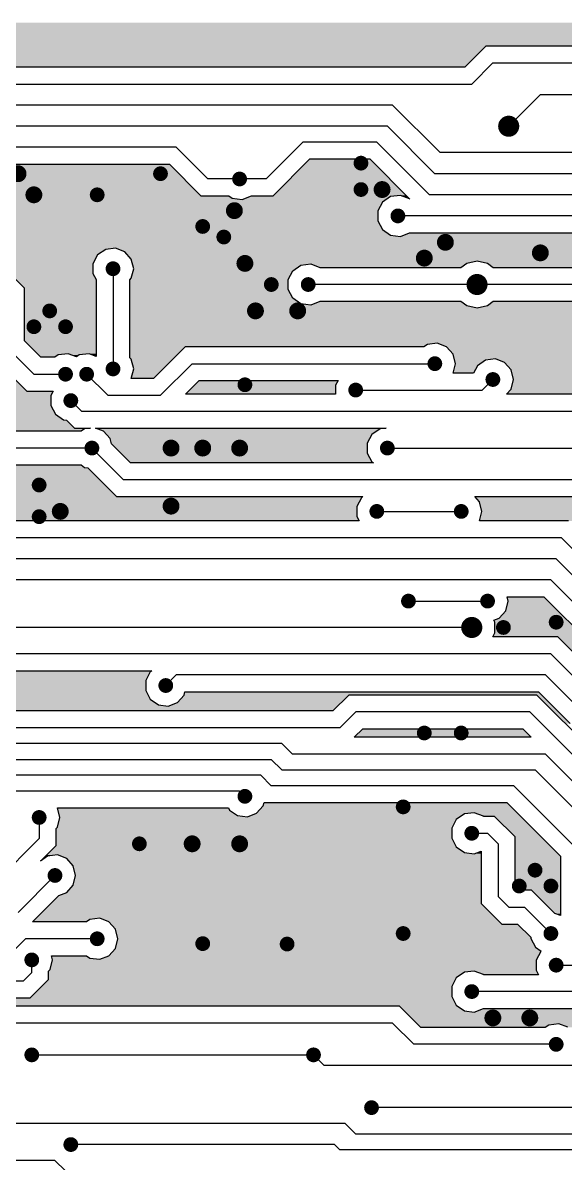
# Model space of a CAD drawing. Extents: x 295 to 953, y 10 to 290.
# Drawn here: x 683.6 to 726, y 154.1 to 243.2 of the extents above; entities that cross this region are included whole.
import ezdxf

# ---------------------------------------------------------------- set-up
doc = ezdxf.new("R2010")
doc.units = 0
doc.header["$LTSCALE"] = 5
doc.header["$MEASUREMENT"] = 0
doc.layers.get('0').update_dxf_attribs({"linetype": 'CONTINUOUS', "lineweight": 25})
doc.layers.add('19_SOLD_GBR', color=4, linetype='CONTINUOUS')

msp = doc.modelspace()

# ---------------------------------------------------------------- linework, layer by layer
at = {"color": 7}
for points, const_width in [([(722.04, 235.15, -1), (721.215, 235.15, -1)], 0.825), ([(710.366, 232.263, -1), (709.789, 232.263, -1)], 0.577), ([(683.595, 231.438, -1), (682.935, 231.438, -1)], 0.66), ([(694.691, 231.438, -1), (694.114, 231.438, -1)], 0.577), ([(700.879, 231.025, -1), (700.301, 231.025, -1)], 0.577), ([(684.833, 229.788, -1), (684.173, 229.788, -1)], 0.66), ([(689.741, 229.788, -1), (689.164, 229.788, -1)], 0.577), ([(710.366, 230.2, -1), (709.789, 230.2, -1)], 0.577), ([(712.058, 230.2, -1), (711.398, 230.2, -1)], 0.66), ([(700.508, 228.55, -1), (699.848, 228.55, -1)], 0.66), ([(713.254, 228.138, -1), (712.676, 228.138, -1)], 0.577), ([(697.991, 227.313, -1), (697.414, 227.313, -1)], 0.577), ([(699.641, 226.488, -1), (699.064, 226.488, -1)], 0.577), ([(717.008, 226.075, -1), (716.348, 226.075, -1)], 0.66), ([(724.433, 225.25, -1), (723.773, 225.25, -1)], 0.66), ([(701.333, 224.425, -1), (700.673, 224.425, -1)], 0.66), ([(715.358, 224.838, -1), (714.698, 224.838, -1)], 0.66), ([(690.979, 224.012, -1), (690.401, 224.012, -1)], 0.577), ([(703.354, 222.775, -1), (702.776, 222.775, -1)], 0.577), ([(706.241, 222.775, -1), (705.664, 222.775, -1)], 0.577), ([(719.565, 222.775, -1), (718.74, 222.775, -1)], 0.825), ([(686.029, 220.713, -1), (685.451, 220.713, -1)], 0.577), ([(702.158, 220.713, -1), (701.498, 220.713, -1)], 0.66), ([(705.458, 220.713, -1), (704.798, 220.713, -1)], 0.66), ([(684.791, 219.475, -1), (684.214, 219.475, -1)], 0.577), ([(687.266, 219.475, -1), (686.689, 219.475, -1)], 0.577), ([(690.979, 216.175, -1), (690.401, 216.175, -1)], 0.577), ([(716.141, 216.587, -1), (715.564, 216.587, -1)], 0.577), ([(687.266, 215.763, -1), (686.689, 215.763, -1)], 0.577), ([(688.916, 215.763, -1), (688.339, 215.763, -1)], 0.577), ([(720.679, 215.35, -1), (720.101, 215.35, -1)], 0.577), ([(701.291, 214.938, -1), (700.714, 214.938, -1)], 0.577), ([(709.954, 214.525, -1), (709.376, 214.525, -1)], 0.577), ([(687.679, 213.7, -1), (687.101, 213.7, -1)], 0.577), ([(689.329, 209.988, -1), (688.751, 209.988, -1)], 0.577), ([(695.558, 209.988, -1), (694.898, 209.988, -1)], 0.66), ([(698.033, 209.988, -1), (697.373, 209.988, -1)], 0.66), ([(700.92, 209.988, -1), (700.26, 209.988, -1)], 0.66), ([(712.429, 209.988, -1), (711.851, 209.988, -1)], 0.577), ([(685.204, 207.1, -1), (684.626, 207.1, -1)], 0.577), ([(695.558, 205.45, -1), (694.898, 205.45, -1)], 0.66), ([(685.204, 204.625, -1), (684.626, 204.625, -1)], 0.577), ([(686.895, 205.037, -1), (686.235, 205.037, -1)], 0.66), ([(711.604, 205.037, -1), (711.026, 205.037, -1)], 0.577), ([(718.204, 205.037, -1), (717.626, 205.037, -1)], 0.577), ([(714.079, 198.025, -1), (713.501, 198.025, -1)], 0.577), ([(720.266, 198.025, -1), (719.689, 198.025, -1)], 0.577), ([(719.153, 195.963, -1), (718.328, 195.963, -1)], 0.825), ([(721.504, 195.963, -1), (720.926, 195.963, -1)], 0.577), ([(725.629, 196.375, -1), (725.051, 196.375, -1)], 0.577), ([(695.104, 191.425, -1), (694.526, 191.425, -1)], 0.577), ([(715.316, 187.713, -1), (714.739, 187.713, -1)], 0.577), ([(718.204, 187.713, -1), (717.626, 187.713, -1)], 0.577), ([(701.291, 182.763, -1), (700.714, 182.763, -1)], 0.577), ([(713.666, 181.938, -1), (713.089, 181.938, -1)], 0.577), ([(685.204, 181.112, -1), (684.626, 181.112, -1)], 0.577), ([(719.029, 179.875, -1), (718.451, 179.875, -1)], 0.577), ([(693.041, 179.05, -1), (692.464, 179.05, -1)], 0.577), ([(697.208, 179.05, -1), (696.548, 179.05, -1)], 0.66), ([(700.92, 179.05, -1), (700.26, 179.05, -1)], 0.66), ([(723.979, 176.988, -1), (723.401, 176.988, -1)], 0.577), ([(686.441, 176.575, -1), (685.864, 176.575, -1)], 0.577), ([(722.741, 175.75, -1), (722.164, 175.75, -1)], 0.577), ([(725.216, 175.75, -1), (724.639, 175.75, -1)], 0.577), ([(689.741, 171.625, -1), (689.164, 171.625, -1)], 0.577), ([(713.666, 172.038, -1), (713.089, 172.038, -1)], 0.577), ([(725.216, 172.038, -1), (724.639, 172.038, -1)], 0.577), ([(697.991, 171.246, -1), (697.414, 171.246, -1)], 0.577), ([(704.591, 171.213, -1), (704.014, 171.213, -1)], 0.577), ([(684.626, 169.975, -1), (684.049, 169.975, -1)], 0.577), ([(725.629, 169.563, -1), (725.051, 169.563, -1)], 0.577), ([(719.029, 167.5, -1), (718.451, 167.5, -1)], 0.577), ([(720.72, 165.438, -1), (720.06, 165.438, -1)], 0.66), ([(723.608, 165.438, -1), (722.948, 165.438, -1)], 0.66), ([(725.629, 163.375, -1), (725.051, 163.375, -1)], 0.577), ([(684.626, 162.55, -1), (684.049, 162.55, -1)], 0.577), ([(706.654, 162.55, -1), (706.076, 162.55, -1)], 0.577), ([(711.191, 158.425, -1), (710.614, 158.425, -1)], 0.577), ([(687.679, 155.538, -1), (687.101, 155.538, -1)], 0.577)]:
    msp.add_lwpolyline(points, format="xyb", close=True, dxfattribs=dict(at, const_width=const_width))
at = {"layer": '19_SOLD_GBR', "color": 7}
for p, q in [((719.844, 241.42), (718.194, 239.77)), ((822.411, 241.42), (719.844, 241.42)), ((720.39, 240.1), (718.74, 238.45)), ((720.39, 240.1), (821.865, 240.1)), ((718.194, 239.77), (547.006, 239.77)), ((606.54, 238.45), (718.74, 238.45)), ((721.628, 235.15), (724.103, 237.625)), ((724.103, 237.625), (727.815, 237.625)), ((712.553, 236.8), (665.115, 236.8)), ((712.553, 236.8), (716.265, 233.088)), ((712.14, 235.15), (665.94, 235.15)), ((712.14, 235.15), (715.853, 231.438)), ((702.653, 231.025), (705.54, 233.913)), ((711.315, 233.913), (705.54, 233.913)), ((711.315, 233.913), (715.44, 229.788)), ((695.64, 233.5), (675.84, 233.5)), ((695.64, 233.5), (698.115, 231.025)), ((732.353, 233.088), (716.265, 233.088)), ((676.386, 232.18), (695.094, 232.18)), ((695.094, 232.18), (697.569, 229.705)), ((703.199, 229.705), (706.086, 232.592)), ((706.086, 232.592), (710.769, 232.592)), ((710.769, 232.592), (713.902, 229.458)), ((700.59, 231.025), (698.115, 231.025)), ((702.653, 231.025), (700.59, 231.025)), ((733.59, 231.438), (715.853, 231.438)), ((697.569, 229.705), (699.742, 229.705)), ((699.742, 229.705), (700.017, 229.515)), ((700.017, 229.515), (700.785, 229.423)), ((700.785, 229.423), (701.507, 229.697)), ((701.507, 229.697), (701.516, 229.705)), ((701.516, 229.705), (703.199, 229.705)), ((711.756, 229.208), (711.398, 228.524)), ((712.392, 229.647), (711.756, 229.208)), ((713.16, 229.741), (712.392, 229.647)), ((713.882, 229.466), (713.16, 229.741)), ((713.891, 229.458), (713.882, 229.466)), ((713.902, 229.458), (713.891, 229.458)), ((734.003, 229.788), (715.44, 229.788)), ((711.398, 228.524), (711.398, 227.751)), ((711.398, 227.751), (711.756, 227.067)), ((737.715, 228.138), (712.965, 228.138)), ((711.756, 227.067), (712.392, 226.628)), ((712.392, 226.628), (713.16, 226.535)), ((713.16, 226.535), (713.882, 226.809)), ((713.882, 226.809), (713.891, 226.818)), ((713.891, 226.818), (737.169, 226.818)), ((690.885, 225.616), (690.118, 225.522)), ((691.607, 225.341), (690.885, 225.616)), ((689.481, 225.083), (689.123, 224.399)), ((690.118, 225.522), (689.481, 225.083)), ((692.119, 224.763), (691.607, 225.341)), ((692.305, 224.012), (692.119, 224.763)), ((683.76, 222.496), (682.323, 223.935)), ((689.123, 224.399), (689.123, 223.626)), ((690.69, 224.012), (690.69, 216.175)), ((692.119, 223.262), (692.305, 224.012)), ((704.385, 223.161), (704.743, 223.846)), ((704.743, 223.846), (705.38, 224.285)), ((705.38, 224.285), (706.147, 224.379)), ((706.147, 224.379), (706.87, 224.103)), ((706.87, 224.103), (706.878, 224.095)), ((706.878, 224.095), (717.897, 224.095)), ((717.897, 224.095), (718.344, 224.453)), ((718.344, 224.453), (719.153, 224.636)), ((719.153, 224.636), (719.961, 224.453)), ((719.961, 224.453), (720.408, 224.095)), ((720.408, 224.095), (742.229, 224.095)), ((689.123, 223.626), (689.37, 223.155)), ((689.37, 223.155), (689.37, 217.158)), ((692.01, 223.138), (692.119, 223.262)), ((692.01, 217.049), (692.01, 223.138)), ((704.385, 222.389), (704.385, 223.161)), ((683.76, 218.371), (683.76, 222.496)), ((704.743, 221.704), (704.385, 222.389)), ((719.153, 222.775), (705.953, 222.775)), ((743.078, 222.775), (719.153, 222.775)), ((705.38, 221.265), (704.743, 221.704)), ((706.147, 221.173), (705.38, 221.265)), ((706.87, 221.447), (706.147, 221.173)), ((706.878, 221.455), (706.87, 221.447)), ((717.897, 221.455), (706.878, 221.455)), ((718.344, 221.097), (717.897, 221.455)), ((720.408, 221.455), (719.961, 221.097)), ((742.229, 221.455), (720.408, 221.455)), ((719.153, 220.914), (718.344, 221.097)), ((719.961, 221.097), (719.153, 220.914)), ((684.503, 215.763), (682.44, 217.825)), ((685.049, 217.083), (683.76, 218.371)), ((696.331, 217.908), (693.856, 215.433)), ((715.004, 217.908), (696.331, 217.908)), ((715.28, 218.097), (715.004, 217.908)), ((716.047, 218.191), (715.28, 218.097)), ((716.77, 217.916), (716.047, 218.191)), ((717.281, 217.338), (716.77, 217.916)), ((681.12, 217.279), (683.956, 214.443)), ((686.129, 217.083), (685.049, 217.083)), ((686.405, 217.272), (686.129, 217.083)), ((687.172, 217.366), (686.405, 217.272)), ((687.829, 217.117), (687.172, 217.366)), ((688.055, 217.272), (687.829, 217.117)), ((688.822, 217.366), (688.055, 217.272)), ((689.37, 217.158), (688.822, 217.366)), ((692.119, 216.926), (692.01, 217.049)), ((692.305, 216.175), (692.119, 216.926)), ((717.468, 216.587), (717.281, 217.338)), ((719.818, 216.86), (719.181, 216.421)), ((720.585, 216.954), (719.818, 216.86)), ((721.307, 216.678), (720.585, 216.954)), ((721.819, 216.101), (721.307, 216.678)), ((684.503, 215.763), (686.978, 215.763)), ((688.628, 215.763), (690.278, 214.113)), ((692.122, 215.433), (692.305, 216.175)), ((696.878, 216.587), (694.403, 214.113)), ((696.878, 216.587), (715.853, 216.587)), ((717.285, 215.845), (717.468, 216.587)), ((718.879, 215.845), (717.285, 215.845)), ((719.181, 216.421), (718.879, 215.845)), ((722.005, 215.35), (721.819, 216.101)), ((693.856, 215.433), (692.122, 215.433)), ((696.353, 214.195), (697.424, 215.268)), ((697.424, 215.268), (708.284, 215.268)), ((708.284, 215.268), (708.098, 214.911)), ((708.098, 214.911), (708.098, 214.195)), ((720.39, 215.35), (719.565, 214.525)), ((721.819, 214.599), (722.005, 215.35)), ((683.956, 214.443), (686.009, 214.443)), ((686.009, 214.443), (685.823, 214.086)), ((685.823, 214.086), (685.823, 213.314)), ((690.278, 214.113), (694.403, 214.113)), ((708.098, 214.195), (696.353, 214.195)), ((709.665, 214.525), (719.565, 214.525)), ((721.461, 214.195), (721.819, 214.599)), ((737.692, 214.195), (721.461, 214.195)), ((685.823, 213.314), (686.181, 212.629)), ((687.39, 213.7), (688.215, 212.875)), ((686.181, 212.629), (686.817, 212.19)), ((686.817, 212.19), (687.062, 212.161)), ((688.215, 212.875), (738.54, 212.875)), ((688.192, 211.308), (670.756, 211.308)), ((687.062, 212.161), (687.669, 211.555)), ((687.669, 211.555), (688.941, 211.555)), ((688.467, 211.497), (688.192, 211.308)), ((688.941, 211.555), (688.467, 211.497)), ((689.329, 211.555), (712.041, 211.555)), ((689.957, 211.316), (689.329, 211.555)), ((690.469, 210.738), (689.957, 211.316)), ((711.568, 211.497), (710.931, 211.058)), ((712.041, 211.555), (711.568, 211.497)), ((690.573, 210.322), (690.469, 210.738)), ((710.931, 211.058), (710.573, 210.374)), ((689.04, 209.988), (671.303, 209.988)), ((689.04, 209.988), (691.515, 207.513)), ((692.061, 208.833), (690.573, 210.322)), ((710.573, 210.374), (710.573, 209.601)), ((710.573, 209.601), (710.931, 208.917)), ((712.14, 209.988), (744.315, 209.988)), ((671.849, 208.667), (688.192, 208.667)), ((688.192, 208.667), (688.467, 208.478)), ((711.053, 208.833), (692.061, 208.833)), ((710.931, 208.917), (711.053, 208.833)), ((688.467, 208.478), (688.712, 208.448)), ((688.712, 208.448), (690.969, 206.193)), ((741.015, 207.513), (691.515, 207.513)), ((690.969, 206.193), (710.228, 206.193)), ((710.106, 206.108), (709.748, 205.424)), ((710.228, 206.193), (710.106, 206.108)), ((718.986, 206.193), (740.167, 206.193)), ((719.344, 205.788), (718.986, 206.193)), ((709.748, 205.424), (709.748, 204.651)), ((719.53, 205.037), (719.344, 205.788)), ((709.934, 204.295), (668.258, 204.295)), ((709.748, 204.651), (709.934, 204.295)), ((711.315, 205.037), (717.915, 205.037)), ((719.347, 204.295), (719.53, 205.037)), ((726.299, 204.295), (719.347, 204.295)), ((725.753, 202.975), (667.59, 202.975)), ((725.753, 202.975), (730.29, 198.438)), ((725.34, 201.325), (663.465, 201.325)), ((725.34, 201.325), (730.29, 196.375)), ((724.928, 199.675), (665.528, 199.675)), ((724.928, 199.675), (729.878, 194.725)), ((713.79, 198.025), (719.978, 198.025)), ((721.406, 197.274), (721.593, 198.025)), ((721.51, 198.355), (724.381, 198.355)), ((721.593, 198.025), (721.51, 198.355)), ((724.381, 198.355), (729.331, 193.405)), ((720.895, 196.697), (721.406, 197.274)), ((720.478, 196.538), (720.895, 196.697)), ((720.555, 196.377), (720.478, 196.538)), ((720.555, 195.548), (720.555, 196.377)), ((718.74, 195.963), (674.19, 195.963)), ((720.397, 195.22), (720.555, 195.548)), ((725.474, 195.22), (720.397, 195.22)), ((728.361, 192.333), (725.474, 195.22)), ((724.928, 193.9), (674.19, 193.9)), ((724.928, 193.9), (727.815, 191.013)), ((674.736, 192.58), (693.728, 192.58)), ((693.728, 192.58), (693.606, 192.496)), ((693.606, 192.496), (693.248, 191.811)), ((693.248, 191.811), (693.248, 191.039)), ((694.815, 191.425), (695.64, 192.25)), ((724.515, 192.25), (695.64, 192.25)), ((724.515, 192.25), (726.99, 189.775)), ((693.248, 191.039), (693.606, 190.354)), ((696.244, 190.674), (696.308, 190.93)), ((696.308, 190.93), (723.969, 190.93)), ((723.969, 190.93), (726.444, 188.455)), ((693.606, 190.354), (694.242, 189.915)), ((694.242, 189.915), (695.01, 189.823)), ((695.01, 189.823), (695.732, 190.097)), ((695.732, 190.097), (696.244, 190.674)), ((709.119, 190.682), (707.881, 189.445)), ((723.824, 190.682), (709.119, 190.682)), ((728.774, 185.733), (723.824, 190.682)), ((707.881, 189.445), (676.119, 189.445)), ((708.428, 188.125), (709.665, 189.363)), ((723.278, 189.363), (709.665, 189.363)), ((723.278, 189.363), (728.228, 184.413)), ((708.428, 188.125), (676.665, 188.125)), ((709.553, 187.383), (710.211, 188.042)), ((723.39, 187.383), (709.553, 187.383)), ((710.211, 188.042), (722.731, 188.042)), ((722.731, 188.042), (723.39, 187.383)), ((703.89, 186.888), (677.49, 186.888)), ((703.89, 186.888), (704.715, 186.063)), ((678.315, 185.65), (703.065, 185.65)), ((703.89, 184.825), (703.065, 185.65)), ((724.515, 186.063), (704.715, 186.063)), ((724.515, 186.063), (727.403, 183.175)), ((703.89, 184.825), (723.69, 184.825)), ((726.578, 181.938), (723.69, 184.825)), ((702.24, 184.413), (679.14, 184.413)), ((702.24, 184.413), (703.065, 183.588)), ((700.59, 183.175), (679.965, 183.175)), ((701.003, 182.763), (700.59, 183.175)), ((722.04, 183.588), (703.065, 183.588)), ((722.04, 183.588), (726.99, 178.638)), ((701.92, 181.434), (702.431, 182.012)), ((702.431, 182.012), (702.499, 182.286)), ((702.499, 182.286), (702.519, 182.268)), ((702.519, 182.268), (721.494, 182.268)), ((721.494, 182.268), (725.67, 178.091)), ((684.915, 181.112), (684.915, 179.463)), ((686.344, 180.362), (686.53, 181.112)), ((686.347, 181.855), (699.709, 181.855)), ((686.53, 181.112), (686.347, 181.855)), ((699.709, 181.855), (699.793, 181.692)), ((699.793, 181.692), (700.43, 181.253)), ((700.43, 181.253), (701.197, 181.16)), ((701.197, 181.16), (701.92, 181.434)), ((718.167, 181.385), (717.531, 180.946)), ((718.935, 181.479), (718.167, 181.385)), ((719.657, 181.203), (718.935, 181.479)), ((719.666, 181.195), (719.657, 181.203)), ((720.524, 181.195), (719.666, 181.195)), ((722.123, 179.596), (720.524, 181.195)), ((686.235, 180.238), (686.344, 180.362)), ((686.235, 178.916), (686.235, 180.238)), ((717.531, 180.946), (717.173, 180.261)), ((717.173, 180.261), (717.173, 179.489)), ((680.378, 174.925), (684.915, 179.463)), ((717.173, 179.489), (717.531, 178.804)), ((718.74, 179.875), (719.978, 179.875)), ((720.803, 179.05), (719.978, 179.875)), ((722.123, 175.471), (722.123, 179.596)), ((685.012, 177.694), (686.235, 178.916)), ((717.531, 178.804), (718.167, 178.365)), ((718.167, 178.365), (718.935, 178.273)), ((718.935, 178.273), (719.483, 178.479)), ((719.483, 178.479), (719.483, 174.379)), ((720.803, 179.05), (720.803, 174.925)), ((685.58, 178.085), (685.012, 177.694)), ((686.347, 178.179), (685.58, 178.085)), ((687.07, 177.903), (686.347, 178.179)), ((687.581, 177.326), (687.07, 177.903)), ((725.67, 178.091), (725.67, 173.433)), ((686.153, 176.575), (683.265, 173.688)), ((687.768, 176.575), (687.581, 177.326)), ((687.581, 175.824), (687.768, 176.575)), ((687.07, 175.247), (687.581, 175.824)), ((684.39, 172.945), (686.459, 175.014)), ((686.459, 175.014), (687.07, 175.247)), ((721.628, 174.1), (720.803, 174.925)), ((722.174, 175.42), (722.123, 175.471)), ((723.411, 175.42), (722.174, 175.42)), ((725.234, 173.598), (723.411, 175.42)), ((719.483, 174.379), (721.081, 172.78)), ((721.628, 174.1), (722.865, 174.1)), ((724.928, 172.038), (722.865, 174.1)), ((688.88, 173.135), (688.604, 172.945)), ((689.647, 173.229), (688.88, 173.135)), ((690.37, 172.953), (689.647, 173.229)), ((725.67, 173.433), (725.234, 173.598)), ((688.604, 172.945), (684.39, 172.945)), ((690.881, 172.376), (690.37, 172.953)), ((691.068, 171.625), (690.881, 172.376)), ((721.081, 172.78), (722.319, 172.78)), ((722.319, 172.78), (723.36, 171.739)), ((682.193, 169.975), (683.843, 171.625)), ((689.453, 171.625), (683.843, 171.625)), ((690.881, 170.874), (691.068, 171.625)), ((723.36, 171.739), (723.36, 171.651)), ((723.36, 171.651), (723.718, 170.967)), ((685.87, 170.305), (688.604, 170.305)), ((685.953, 169.975), (685.87, 170.305)), ((688.604, 170.305), (688.88, 170.115)), ((689.647, 170.023), (690.37, 170.297)), ((690.37, 170.297), (690.881, 170.874)), ((723.718, 170.967), (724.167, 170.658)), ((724.131, 170.633), (723.773, 169.949)), ((724.167, 170.658), (724.131, 170.633)), ((684.338, 168.985), (684.338, 169.975)), ((685.766, 169.224), (685.953, 169.975)), ((688.88, 170.115), (689.647, 170.023)), ((723.773, 169.949), (723.773, 169.176)), ((725.34, 169.563), (728.64, 169.563)), ((684.338, 168.985), (683.678, 168.325)), ((685.658, 169.1), (685.766, 169.224)), ((685.658, 168.439), (685.658, 169.1)), ((717.531, 168.571), (717.173, 167.886)), ((718.167, 169.01), (717.531, 168.571)), ((718.935, 169.104), (718.167, 169.01)), ((719.657, 168.828), (718.935, 169.104)), ((719.666, 168.82), (719.657, 168.828)), ((723.959, 168.82), (719.666, 168.82)), ((723.773, 169.176), (723.959, 168.82)), ((679.965, 168.325), (683.678, 168.325)), ((684.224, 167.005), (685.658, 168.439)), ((717.173, 167.886), (717.173, 167.114)), ((679.419, 167.005), (684.224, 167.005)), ((717.173, 167.114), (717.531, 166.429)), ((729.053, 167.5), (718.74, 167.5)), ((713.099, 166.345), (647.244, 166.345)), ((714.749, 164.695), (713.099, 166.345)), ((717.531, 166.429), (718.167, 165.99)), ((718.167, 165.99), (718.935, 165.898)), ((718.935, 165.898), (719.657, 166.172)), ((719.657, 166.172), (719.666, 166.18)), ((719.666, 166.18), (728.204, 166.18)), ((712.553, 165.025), (647.79, 165.025)), ((712.553, 165.025), (714.203, 163.375)), ((725.535, 164.979), (724.768, 164.885)), ((726.257, 164.703), (725.535, 164.979)), ((724.492, 164.695), (714.749, 164.695)), ((724.768, 164.885), (724.492, 164.695)), ((725.34, 163.375), (714.203, 163.375)), ((684.338, 162.55), (706.365, 162.55)), ((706.365, 162.55), (707.19, 161.725)), ((738.128, 161.725), (707.19, 161.725)), ((767.415, 158.425), (710.903, 158.425)), ((708.84, 157.188), (642.015, 157.188)), ((708.84, 157.188), (709.665, 156.363)), ((746.79, 156.363), (709.665, 156.363)), ((708.015, 155.538), (687.39, 155.538)), ((708.015, 155.538), (708.428, 155.125)), ((686.153, 154.3), (665.528, 154.3)), ((686.153, 154.3), (686.978, 153.475)), ((743.903, 155.125), (708.428, 155.125))]:
    msp.add_line(p, q, dxfattribs=at)
for points in [[(855.113, 241.42), (855.113, 243.235), (519.818, 241.42), (521.633, 243.235)], [(718.194, 239.77), (719.844, 241.42), (518.168, 239.77), (519.818, 241.42)], [(855.113, 241.42), (855.113, 241.42), (822.411, 241.42), (719.844, 241.42)], [(697.208, 230.066), (695.094, 232.18), (674.273, 230.066), (676.386, 232.18)], [(695.094, 232.18), (695.094, 232.18), (676.386, 232.18), (695.094, 232.18)], [(713.619, 229.741), (710.769, 232.592), (703.235, 229.741), (706.086, 232.592)], [(710.769, 232.592), (710.769, 232.592), (706.086, 232.592), (710.769, 232.592)], [(697.569, 229.705), (697.208, 230.066), (674.273, 229.705), (674.273, 230.066)], [(700.017, 229.515), (699.742, 229.705), (674.273, 229.515), (674.273, 229.705)], [(700.785, 229.423), (700.017, 229.515), (674.273, 229.423), (674.273, 229.515)], [(711.756, 229.208), (712.067, 229.423), (674.273, 229.208), (674.273, 229.423)], [(711.398, 228.524), (711.756, 229.208), (674.273, 228.524), (674.273, 229.208)], [(712.067, 229.423), (712.392, 229.647), (700.785, 229.423), (701.377, 229.647)], [(712.392, 229.647), (712.796, 229.697), (701.377, 229.647), (701.507, 229.697)], [(712.796, 229.697), (712.864, 229.705), (701.507, 229.697), (701.516, 229.705)], [(712.864, 229.705), (712.864, 229.705), (701.516, 229.705), (703.199, 229.705)], [(712.864, 229.705), (713.16, 229.741), (703.199, 229.705), (703.235, 229.741)], [(713.894, 229.466), (713.619, 229.741), (713.882, 229.466), (713.16, 229.741)], [(713.902, 229.458), (713.894, 229.466), (713.891, 229.458), (713.882, 229.466)], [(711.398, 227.751), (711.398, 228.524), (674.273, 227.751), (674.273, 228.524)], [(711.756, 227.067), (711.398, 227.751), (674.273, 227.067), (674.273, 227.751)], [(712.392, 226.628), (711.756, 227.067), (674.273, 226.628), (674.273, 227.067)], [(713.16, 226.535), (712.392, 226.628), (674.273, 226.535), (674.273, 226.628)], [(737.581, 226.405), (737.451, 226.535), (674.273, 226.405), (674.273, 226.535)], [(737.451, 226.535), (737.177, 226.809), (713.16, 226.535), (713.882, 226.809)], [(737.177, 226.809), (737.169, 226.817), (713.882, 226.809), (713.891, 226.817)], [(737.169, 226.817), (737.169, 226.818), (719.153, 226.817), (737.169, 226.818)], [(788.901, 226.029), (788.525, 226.405), (674.273, 226.029), (674.273, 226.405)], [(786.23, 225.935), (786.997, 226.029), (674.273, 225.935), (674.273, 226.029)], [(785.768, 225.616), (786.23, 225.935), (674.273, 225.616), (674.273, 225.935)], [(690.118, 225.522), (690.885, 225.616), (674.273, 225.522), (674.273, 225.616)], [(785.593, 225.496), (785.768, 225.616), (691.201, 225.496), (690.885, 225.616)], [(689.655, 225.204), (690.118, 225.522), (674.273, 225.204), (674.273, 225.522)], [(689.481, 225.083), (689.655, 225.204), (681.301, 225.083), (680.985, 225.204)], [(689.4, 224.928), (689.481, 225.083), (681.707, 224.928), (681.301, 225.083)], [(689.123, 224.399), (689.4, 224.928), (682.177, 224.399), (681.707, 224.928)], [(785.512, 225.341), (785.593, 225.496), (691.607, 225.341), (691.201, 225.496)], [(785.235, 224.811), (785.512, 225.341), (692.077, 224.811), (691.607, 225.341)], [(785.235, 224.763), (785.235, 224.811), (692.119, 224.763), (692.077, 224.811)], [(785.235, 224.636), (785.235, 224.763), (692.151, 224.636), (692.119, 224.763)], [(689.123, 224.351), (689.123, 224.399), (682.219, 224.351), (682.177, 224.399)], [(689.123, 223.935), (689.123, 224.351), (682.323, 223.935), (682.219, 224.351)], [(689.123, 223.626), (689.123, 223.935), (682.631, 223.626), (682.323, 223.935)], [(704.438, 223.262), (704.743, 223.846), (692.119, 223.262), (692.264, 223.846)], [(718.344, 224.453), (719.153, 224.636), (692.196, 224.453), (692.151, 224.636)], [(718.251, 224.379), (718.344, 224.453), (692.214, 224.379), (692.196, 224.453)], [(705.38, 224.285), (706.147, 224.379), (692.238, 224.285), (692.214, 224.379)], [(704.985, 224.012), (705.38, 224.285), (692.305, 224.012), (692.238, 224.285)], [(704.743, 223.846), (704.985, 224.012), (692.264, 223.846), (692.305, 224.012)], [(717.907, 224.103), (718.251, 224.379), (706.87, 224.103), (706.147, 224.379)], [(717.897, 224.095), (717.907, 224.103), (706.878, 224.095), (706.87, 224.103)], [(785.235, 224.453), (785.235, 224.636), (719.961, 224.453), (719.153, 224.636)], [(785.235, 224.379), (785.235, 224.453), (720.054, 224.379), (719.961, 224.453)], [(742.505, 224.285), (743.272, 224.379), (720.171, 224.285), (720.054, 224.379)], [(742.229, 224.095), (742.505, 224.285), (720.408, 224.095), (720.171, 224.285)], [(689.37, 223.155), (689.123, 223.626), (683.102, 223.155), (682.631, 223.626)], [(689.37, 222.496), (689.37, 223.155), (683.76, 222.496), (683.102, 223.155)], [(704.385, 223.138), (704.385, 223.161), (692.01, 223.138), (692.03, 223.161)], [(704.385, 222.389), (704.385, 223.138), (692.01, 222.389), (692.01, 223.138)], [(704.385, 223.161), (704.438, 223.262), (692.03, 223.161), (692.119, 223.262)], [(689.37, 218.371), (689.37, 222.496), (683.76, 218.371), (683.76, 222.496)], [(704.743, 221.704), (704.385, 222.389), (692.01, 221.704), (692.01, 222.389)], [(705.38, 221.265), (704.743, 221.704), (692.01, 221.265), (692.01, 221.704)], [(706.147, 221.173), (705.38, 221.265), (692.01, 221.173), (692.01, 221.265)], [(718.344, 221.097), (718.249, 221.173), (692.01, 221.097), (692.01, 221.173)], [(718.249, 221.173), (717.907, 221.447), (706.147, 221.173), (706.87, 221.447)], [(717.907, 221.447), (717.897, 221.455), (706.87, 221.447), (706.878, 221.455)], [(717.897, 221.455), (717.897, 221.455), (706.878, 221.455), (717.897, 221.455)], [(787.133, 221.097), (787.133, 221.173), (719.961, 221.097), (720.056, 221.173)], [(743.272, 221.173), (742.505, 221.265), (720.056, 221.173), (720.171, 221.265)], [(742.505, 221.265), (742.229, 221.455), (720.171, 221.265), (720.408, 221.455)], [(719.153, 220.914), (718.344, 221.097), (692.01, 220.914), (692.01, 221.097)], [(787.133, 220.666), (787.133, 220.914), (692.01, 220.666), (692.01, 220.914)], [(728.893, 220.572), (729.66, 220.666), (692.01, 220.572), (692.01, 220.666)], [(728.256, 220.133), (728.893, 220.572), (692.01, 220.133), (692.01, 220.572)], [(787.133, 220.914), (787.133, 221.097), (719.153, 220.914), (719.961, 221.097)], [(727.898, 219.449), (728.256, 220.133), (692.01, 219.449), (692.01, 220.133)], [(727.898, 218.676), (727.898, 219.449), (692.01, 218.676), (692.01, 219.449)], [(728.151, 218.191), (727.898, 218.676), (692.01, 218.191), (692.01, 218.676)], [(689.37, 217.366), (689.37, 218.371), (684.765, 217.366), (683.76, 218.371)], [(715.28, 218.097), (716.047, 218.191), (692.01, 218.097), (692.01, 218.191)], [(715.004, 217.908), (715.28, 218.097), (692.01, 217.908), (692.01, 218.097)], [(695.473, 217.049), (696.331, 217.908), (692.01, 217.049), (692.01, 217.908)], [(728.256, 217.992), (728.151, 218.191), (716.571, 217.992), (716.047, 218.191)], [(728.366, 217.916), (728.256, 217.992), (716.77, 217.916), (716.571, 217.992)], [(728.893, 217.553), (728.366, 217.916), (717.091, 217.553), (716.77, 217.916)], [(729.66, 217.46), (728.893, 217.553), (717.173, 217.46), (717.091, 217.553)], [(683.956, 214.443), (681.12, 217.279), (667.313, 214.443), (670.149, 217.279)], [(686.405, 217.272), (687.172, 217.366), (684.859, 217.272), (684.765, 217.366)], [(686.129, 217.083), (686.405, 217.272), (685.049, 217.083), (684.859, 217.272)], [(688.055, 217.272), (688.822, 217.366), (687.42, 217.272), (687.172, 217.366)], [(687.829, 217.117), (688.055, 217.272), (687.829, 217.117), (687.42, 217.272)], [(689.37, 217.158), (689.37, 217.366), (689.37, 217.158), (688.822, 217.366)], [(695.35, 216.926), (695.473, 217.049), (692.119, 216.926), (692.01, 217.049)], [(694.599, 216.175), (695.35, 216.926), (692.305, 216.175), (692.119, 216.926)], [(788.311, 217.338), (788.189, 217.46), (717.281, 217.338), (717.173, 217.46)], [(788.695, 216.954), (788.311, 217.338), (717.377, 216.954), (717.281, 217.338)], [(719.818, 216.86), (720.585, 216.954), (717.4, 216.86), (717.377, 216.954)], [(719.422, 216.587), (719.818, 216.86), (717.468, 216.587), (717.4, 216.86)], [(788.971, 216.678), (788.695, 216.954), (721.307, 216.678), (720.585, 216.954)], [(789.52, 216.129), (788.971, 216.678), (721.794, 216.129), (721.307, 216.678)], [(693.856, 215.433), (694.599, 216.175), (692.122, 215.433), (692.305, 216.175)], [(718.879, 215.845), (719.181, 216.421), (717.285, 215.845), (717.427, 216.421)], [(719.181, 216.421), (719.422, 216.587), (717.427, 216.421), (717.468, 216.587)], [(770.681, 216.101), (770.91, 216.129), (721.819, 216.101), (721.794, 216.129)], [(770.143, 216.035), (770.681, 216.101), (721.835, 216.035), (721.819, 216.101)], [(769.506, 215.596), (770.143, 216.035), (721.944, 215.596), (721.835, 216.035)], [(708.098, 214.195), (708.098, 214.911), (696.353, 214.195), (697.068, 214.911)], [(708.098, 214.911), (708.284, 215.267), (697.068, 214.911), (697.424, 215.267)], [(739.748, 214.599), (740.207, 214.966), (721.819, 214.599), (721.91, 214.966)], [(740.207, 214.966), (741.015, 215.149), (721.91, 214.966), (721.955, 215.149)], [(769.377, 215.35), (769.506, 215.596), (722.005, 215.35), (721.944, 215.596)], [(769.271, 215.149), (769.377, 215.35), (721.955, 215.149), (722.005, 215.35)], [(685.823, 214.066), (685.823, 214.086), (666.937, 214.066), (666.957, 214.086)], [(685.823, 214.086), (686.009, 214.443), (666.957, 214.086), (667.313, 214.443)], [(685.823, 213.791), (685.823, 214.066), (667.682, 213.791), (666.96, 214.066)], [(737.692, 214.195), (737.968, 214.385), (721.461, 214.195), (721.629, 214.385)], [(737.968, 214.385), (738.735, 214.479), (721.629, 214.385), (721.712, 214.479)], [(739.597, 214.479), (739.748, 214.599), (721.712, 214.479), (721.819, 214.599)], [(685.823, 213.314), (685.823, 213.791), (668.105, 213.314), (667.682, 213.791)], [(685.875, 213.213), (685.823, 213.314), (668.194, 213.213), (668.105, 213.314)], [(686.181, 212.629), (685.875, 213.213), (668.339, 212.629), (668.194, 213.213)], [(687.062, 212.161), (686.817, 212.19), (668.305, 212.161), (668.313, 212.19)], [(686.817, 212.19), (686.422, 212.462), (668.313, 212.19), (668.38, 212.462)], [(686.422, 212.462), (686.181, 212.629), (668.38, 212.462), (668.339, 212.629)], [(688.192, 211.308), (688.467, 211.497), (667.836, 211.308), (668.004, 211.497)], [(688.467, 211.497), (688.939, 211.555), (668.004, 211.497), (668.055, 211.555)], [(687.669, 211.555), (687.512, 211.712), (668.055, 211.555), (668.194, 211.712)], [(687.512, 211.712), (687.062, 212.161), (668.194, 211.712), (668.305, 212.161)], [(711.568, 211.497), (712.039, 211.555), (689.481, 211.497), (689.329, 211.555)], [(711.304, 211.316), (711.568, 211.497), (689.957, 211.316), (689.481, 211.497)], [(710.931, 211.058), (711.304, 211.316), (690.185, 211.058), (689.957, 211.316)], [(710.763, 210.738), (710.931, 211.058), (690.469, 210.738), (690.185, 211.058)], [(710.573, 210.374), (710.763, 210.738), (690.56, 210.374), (690.469, 210.738)], [(710.573, 210.322), (710.573, 210.374), (690.573, 210.322), (690.56, 210.374)], [(710.573, 209.601), (710.573, 210.322), (691.293, 209.601), (690.573, 210.322)], [(710.931, 208.917), (710.573, 209.601), (691.977, 208.917), (691.293, 209.601)], [(688.467, 208.478), (688.192, 208.667), (671.659, 208.478), (671.849, 208.667)], [(688.192, 208.667), (688.192, 208.667), (671.849, 208.667), (688.192, 208.667)], [(711.053, 208.833), (710.931, 208.917), (692.061, 208.833), (691.977, 208.917)], [(690.969, 206.193), (688.712, 208.448), (669.374, 206.193), (671.629, 208.448)], [(688.712, 208.448), (688.467, 208.478), (671.629, 208.448), (671.659, 208.478)], [(709.934, 205.78), (710.106, 206.108), (668.961, 205.78), (669.29, 206.108)], [(710.106, 206.108), (710.228, 206.192), (669.29, 206.108), (669.374, 206.192)], [(710.228, 206.192), (690.969, 206.193), (669.374, 206.192), (669.374, 206.193)], [(740.167, 206.192), (740.167, 206.193), (718.986, 206.192), (740.167, 206.193)], [(740.442, 206.003), (740.167, 206.192), (719.154, 206.003), (718.986, 206.192)], [(741.21, 205.91), (740.442, 206.003), (719.236, 205.91), (719.154, 206.003)], [(709.748, 205.404), (709.748, 205.424), (662.81, 205.404), (662.83, 205.424)], [(709.748, 205.424), (709.934, 205.78), (662.83, 205.424), (663.186, 205.78)], [(709.934, 205.78), (709.934, 205.78), (663.186, 205.78), (668.961, 205.78)], [(709.748, 205.128), (709.748, 205.404), (667.682, 205.128), (666.96, 205.404)], [(709.748, 204.651), (709.748, 205.128), (668.105, 204.651), (667.682, 205.128)], [(746.5, 205.788), (746.622, 205.91), (719.344, 205.788), (719.236, 205.91)], [(745.749, 205.037), (746.5, 205.788), (719.53, 205.037), (719.344, 205.788)], [(709.8, 204.551), (709.748, 204.651), (668.194, 204.551), (668.105, 204.651)], [(709.934, 204.295), (709.8, 204.551), (668.258, 204.295), (668.194, 204.551)], [(745.47, 204.295), (745.47, 204.759), (719.347, 204.295), (719.462, 204.759)], [(745.47, 204.295), (745.47, 204.295), (726.299, 204.295), (719.347, 204.295)], [(745.47, 204.759), (745.749, 205.037), (719.462, 204.759), (719.53, 205.037)], [(725.462, 197.274), (724.711, 198.025), (721.406, 197.274), (721.593, 198.025)], [(724.711, 198.025), (724.381, 198.355), (721.593, 198.025), (721.51, 198.355)], [(724.381, 198.355), (724.381, 198.355), (721.51, 198.355), (724.381, 198.355)], [(726.04, 196.697), (725.462, 197.274), (720.895, 196.697), (721.406, 197.274)], [(726.198, 196.538), (726.04, 196.697), (720.478, 196.538), (720.895, 196.697)], [(726.36, 196.377), (726.198, 196.538), (720.555, 196.377), (720.478, 196.538)], [(727.188, 195.548), (726.36, 196.377), (720.555, 195.548), (720.555, 196.377)], [(727.516, 195.22), (727.188, 195.548), (720.397, 195.22), (720.555, 195.548)], [(727.516, 195.22), (727.516, 195.22), (725.474, 195.22), (720.397, 195.22)], [(729.331, 193.405), (727.516, 195.22), (727.289, 193.405), (725.474, 195.22)], [(693.606, 192.496), (693.728, 192.58), (674.652, 192.496), (674.736, 192.58)], [(693.728, 192.58), (693.728, 192.58), (674.736, 192.58), (693.728, 192.58)], [(693.248, 191.039), (693.248, 191.755), (655.71, 191.039), (655.71, 191.755)], [(693.248, 191.755), (693.248, 191.755), (655.71, 191.755), (673.911, 191.755)], [(693.248, 191.755), (693.248, 191.811), (673.911, 191.755), (673.967, 191.811)], [(693.248, 191.811), (693.606, 192.496), (673.967, 191.811), (674.652, 192.496)], [(693.606, 190.354), (693.248, 191.039), (655.71, 190.354), (655.71, 191.039)], [(724.216, 190.682), (723.969, 190.93), (696.246, 190.682), (696.308, 190.93)], [(723.969, 190.93), (723.969, 190.93), (696.308, 190.93), (723.969, 190.93)], [(694.242, 189.915), (693.606, 190.354), (655.71, 189.915), (655.71, 190.354)], [(695.01, 189.823), (694.242, 189.915), (655.71, 189.823), (655.71, 189.915)], [(708.259, 189.823), (708.533, 190.097), (695.01, 189.823), (695.732, 190.097)], [(708.533, 190.097), (709.111, 190.674), (695.732, 190.097), (696.244, 190.674)], [(709.111, 190.674), (709.119, 190.682), (696.244, 190.674), (696.246, 190.682)], [(724.216, 190.682), (724.216, 190.682), (723.824, 190.682), (709.119, 190.682)], [(726.444, 188.455), (724.216, 190.682), (726.051, 188.455), (723.824, 190.682)], [(707.881, 189.445), (708.259, 189.823), (655.71, 189.445), (655.71, 189.823)], [(723.39, 187.383), (722.731, 188.042), (709.553, 187.383), (710.211, 188.042)], [(722.731, 188.042), (722.731, 188.042), (710.211, 188.042), (722.731, 188.042)], [(722.283, 181.479), (721.75, 182.012), (701.959, 181.479), (702.431, 182.012)], [(721.75, 182.012), (721.494, 182.268), (702.431, 182.012), (702.495, 182.268)], [(702.519, 182.268), (702.499, 182.286), (702.495, 182.268), (702.499, 182.286)], [(699.793, 181.692), (699.709, 181.855), (686.388, 181.692), (686.347, 181.855)], [(699.709, 181.855), (699.709, 181.855), (686.347, 181.855), (699.709, 181.855)], [(700.43, 181.253), (699.793, 181.692), (686.496, 181.253), (686.388, 181.692)], [(717.531, 180.946), (717.772, 181.112), (686.489, 180.946), (686.53, 181.112)], [(701.197, 181.16), (700.43, 181.253), (686.519, 181.16), (686.496, 181.253)], [(717.772, 181.112), (717.842, 181.16), (686.53, 181.112), (686.519, 181.16)], [(717.842, 181.16), (718.167, 181.385), (701.197, 181.16), (701.789, 181.385)], [(718.167, 181.385), (718.571, 181.434), (701.789, 181.385), (701.92, 181.434)], [(718.571, 181.434), (718.935, 181.479), (701.92, 181.434), (701.959, 181.479)], [(722.558, 181.203), (722.283, 181.479), (719.657, 181.203), (718.935, 181.479)], [(722.566, 181.195), (722.558, 181.203), (719.666, 181.195), (719.657, 181.203)], [(722.566, 181.195), (722.566, 181.195), (720.524, 181.195), (719.666, 181.195)], [(724.165, 179.596), (722.566, 181.195), (722.123, 179.596), (720.524, 181.195)], [(717.173, 180.238), (717.173, 180.261), (686.235, 180.238), (686.255, 180.261)], [(717.173, 179.489), (717.173, 180.238), (686.235, 179.489), (686.235, 180.238)], [(717.173, 180.261), (717.225, 180.362), (686.255, 180.261), (686.344, 180.362)], [(717.225, 180.362), (717.531, 180.946), (686.344, 180.362), (686.489, 180.946)], [(717.472, 178.916), (717.173, 179.489), (686.235, 178.916), (686.235, 179.489)], [(725.67, 178.091), (724.165, 179.596), (722.123, 178.091), (722.123, 179.596)], [(718.935, 178.273), (718.167, 178.365), (685.592, 178.273), (685.684, 178.365)], [(718.167, 178.365), (717.531, 178.804), (685.684, 178.365), (686.123, 178.804)], [(717.531, 178.804), (717.472, 178.916), (686.123, 178.804), (686.235, 178.916)], [(719.483, 178.273), (719.483, 178.479), (718.935, 178.273), (719.483, 178.479)], [(685.013, 177.694), (685.404, 178.085), (685.013, 177.694), (685.58, 178.085)], [(685.58, 178.085), (686.347, 178.179), (685.404, 178.085), (685.498, 178.179)], [(719.483, 178.179), (719.483, 178.273), (685.498, 178.179), (685.592, 178.273)], [(719.483, 177.903), (719.483, 178.179), (687.07, 177.903), (686.347, 178.179)], [(719.483, 177.326), (719.483, 177.903), (687.581, 177.326), (687.07, 177.903)], [(725.67, 175.471), (725.67, 178.091), (722.123, 175.471), (722.123, 178.091)], [(719.483, 176.575), (719.483, 177.326), (687.768, 176.575), (687.581, 177.326)], [(719.483, 175.824), (719.483, 176.575), (687.581, 175.824), (687.768, 176.575)], [(719.483, 175.247), (719.483, 175.824), (687.07, 175.247), (687.581, 175.824)], [(719.483, 174.379), (719.483, 175.014), (685.824, 174.379), (686.459, 175.014)], [(719.483, 175.014), (719.483, 175.247), (686.459, 175.014), (687.07, 175.247)], [(725.67, 175.42), (725.67, 175.471), (722.174, 175.42), (722.123, 175.471)], [(725.67, 175.42), (725.67, 175.42), (723.411, 175.42), (722.174, 175.42)], [(725.67, 173.598), (725.67, 175.42), (725.234, 173.598), (723.411, 175.42)], [(720.633, 173.229), (719.483, 174.379), (684.674, 173.229), (685.824, 174.379)], [(688.604, 172.945), (688.88, 173.135), (684.39, 172.945), (684.58, 173.135)], [(688.88, 173.135), (689.647, 173.229), (684.58, 173.135), (684.674, 173.229)], [(720.908, 172.953), (720.633, 173.229), (690.37, 172.953), (689.647, 173.229)], [(725.67, 173.433), (725.67, 173.598), (725.67, 173.433), (725.234, 173.598)], [(721.081, 172.78), (720.908, 172.953), (690.523, 172.78), (690.37, 172.953)], [(722.723, 172.376), (722.319, 172.78), (690.881, 172.376), (690.523, 172.78)], [(723.36, 171.739), (722.723, 172.376), (691.04, 171.739), (690.881, 172.376)], [(723.718, 170.967), (723.374, 171.625), (690.904, 170.967), (691.068, 171.625)], [(723.36, 171.651), (723.36, 171.739), (691.061, 171.651), (691.04, 171.739)], [(723.374, 171.625), (723.36, 171.651), (691.068, 171.625), (691.061, 171.651)], [(688.88, 170.115), (688.605, 170.305), (685.918, 170.115), (685.87, 170.305)], [(688.605, 170.305), (688.604, 170.305), (685.87, 170.305), (688.604, 170.305)], [(723.811, 170.023), (723.955, 170.297), (689.647, 170.023), (690.37, 170.297)], [(723.955, 170.297), (724.131, 170.633), (690.37, 170.297), (690.668, 170.633)], [(724.131, 170.633), (724.167, 170.658), (690.668, 170.633), (690.69, 170.658)], [(724.167, 170.658), (723.853, 170.874), (690.69, 170.658), (690.881, 170.874)], [(723.853, 170.874), (723.718, 170.967), (690.881, 170.874), (690.904, 170.967)], [(723.773, 169.224), (723.773, 169.949), (685.766, 169.224), (685.946, 169.949)], [(689.647, 170.023), (688.88, 170.115), (685.941, 170.023), (685.918, 170.115)], [(723.786, 169.975), (723.811, 170.023), (685.953, 169.975), (685.941, 170.023)], [(723.773, 169.949), (723.786, 169.975), (685.946, 169.949), (685.953, 169.975)], [(718.908, 169.1), (718.935, 169.104), (685.658, 169.1), (685.66, 169.104)], [(718.167, 169.01), (718.908, 169.1), (685.658, 169.01), (685.658, 169.1)], [(717.531, 168.571), (718.167, 169.01), (685.658, 168.571), (685.658, 169.01)], [(717.462, 168.439), (717.531, 168.571), (685.658, 168.439), (685.658, 168.571)], [(723.811, 169.104), (723.773, 169.176), (685.66, 169.104), (685.724, 169.176)], [(723.773, 169.176), (723.773, 169.224), (685.724, 169.176), (685.766, 169.224)], [(723.955, 168.828), (723.811, 169.104), (719.657, 168.828), (718.935, 169.104)], [(723.959, 168.82), (723.955, 168.828), (719.666, 168.82), (719.657, 168.828)], [(717.173, 167.114), (717.173, 167.886), (684.333, 167.114), (685.105, 167.886)], [(717.173, 167.886), (717.462, 168.439), (685.105, 167.886), (685.658, 168.439)], [(717.531, 166.429), (717.23, 167.005), (616.935, 166.429), (616.935, 167.005)], [(717.23, 167.005), (717.173, 167.114), (684.224, 167.005), (684.333, 167.114)], [(717.653, 166.345), (717.531, 166.429), (616.935, 166.345), (616.935, 166.429)], [(717.653, 166.345), (717.653, 166.345), (713.099, 166.345), (647.244, 166.345)], [(718.167, 165.99), (717.653, 166.345), (713.453, 165.99), (713.099, 166.345)], [(718.935, 165.898), (718.167, 165.99), (713.546, 165.898), (713.453, 165.99)], [(769.308, 164.979), (768.389, 165.898), (714.465, 164.979), (713.546, 165.898)], [(729.247, 165.898), (728.48, 165.99), (718.935, 165.898), (719.179, 165.99)], [(728.48, 165.99), (728.216, 166.172), (719.179, 165.99), (719.657, 166.172)], [(728.216, 166.172), (728.204, 166.18), (719.657, 166.172), (719.666, 166.18)], [(728.204, 166.18), (728.204, 166.18), (719.666, 166.18), (728.204, 166.18)], [(724.768, 164.885), (725.535, 164.979), (714.559, 164.885), (714.465, 164.979)], [(759.418, 164.885), (760.185, 164.979), (725.781, 164.885), (725.535, 164.979)], [(724.492, 164.695), (724.768, 164.885), (714.749, 164.695), (714.559, 164.885)], [(759.154, 164.703), (759.418, 164.885), (726.257, 164.703), (725.781, 164.885)]]:
    msp.add_solid(points, dxfattribs=at)

doc.saveas('drawing.dxf')
